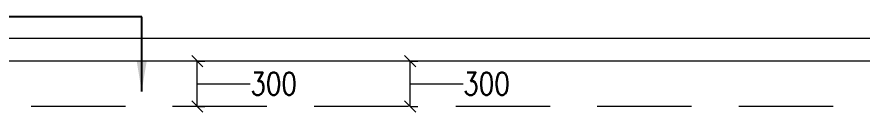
# Model space of a CAD drawing. Header units: millimetres. Extents: x -586673698 to -573385747, y -389867798 to -389752240.
# Drawn here: x -586620689 to -586615090, y -389850609 to -389849980 of the extents above; entities that cross this region are included whole.
import ezdxf

# ---------------------------------------------------------------- set-up
doc = ezdxf.new("R2010")
doc.units = ezdxf.units.MM
doc.header["$LTSCALE"] = 100
doc.linetypes.add('( Hidden )', pattern=[0.375, 0.25, -0.125])
doc.layers.add('dim', color=11, linetype='Continuous', lineweight=13)
doc.layers.add('FOOTING', color=6, linetype='Continuous', lineweight=13)
doc.layers.add('DT-PL-SHAFT', color=230, linetype='Continuous')
doc.styles.add('Arial', font='arial.ttf')
doc.styles.add('combine', font='romanc.shx', dxfattribs={"width": 0.8})
doc.styles.add('simplex-0.8', font='simplex.shx', dxfattribs={"width": 0.8})
doc.dimstyles.new('75 ISO', dxfattribs={"dimtxt": 100, "dimasz": 75, "dimexe": 75, "dimexo": 0.7, "dimgap": 0.4, "dimtad": 0, "dimtoh": 1, "dimdec": 0, "dimdsep": 46, "dimtxsty": 'combine', "dimblk": 'OBLIQUE', "dimcen": 0, "dimclrd": 11, "dimclre": 2, "dimclrt": 4, "dimadec": 1, "dimazin": 2, "dimtfac": 1, "dimtdec": 0, "dimtmove": 2, "dimatfit": 3, "dimldrblk": 'OBLIQUE', "dimfxl": 0, "dimtolj": 1, "dimtzin": 0, "dimlwd": -1, "dimlwe": -1, "dimarcsym": 0})
doc.dimstyles.new('V Mts', dxfattribs={"dimtxt": 150, "dimasz": 75, "dimexe": 0.1, "dimexo": 0, "dimgap": 0.01, "dimtad": 1, "dimdec": 0, "dimzin": 3, "dimdsep": 46, "dimtxsty": 'Arial', "dimsah": 1, "dimcen": 0.09375, "dimdle": 0.01, "dimclrd": 8, "dimclre": 8, "dimclrt": 256, "dimadec": 0, "dimazin": 0, "dimtfac": 0.7, "dimtdec": 3, "dimtofl": 0, "dimtmove": 2, "dimatfit": 3, "dimfxl": 0, "dimfrac": 1, "dimtolj": 1, "dimtzin": 0, "dimarcsym": 0})

# ---------------------------------------------------------------- blocks, each defined once
blk = doc.blocks.new('_Oblique')
at = {"color": 0, "linetype": 'ByBlock', "lineweight": -2}
blk.add_line((-0.5, -0.5), (0.5, 0.5), dxfattribs=at)
blk = doc.blocks.new('*D572')
at = {"layer": 'Defpoints', "color": 0, "transparency": 16777216}
for p in [(-586618169.6, -389850271.6, 0.1), (-586618083.7, -389850271.6), (-586618169.6, -389850571.6, 0.1)]:
    blk.add_point(p, dxfattribs=at)
at = {"layer": 'dim', "color": 2, "transparency": 16777216}
for p, q in [((-586618084.4, -389850271.6), (-586618033.7, -389850271.6)), ((-586618084.4, -389850571.6), (-586618033.7, -389850571.6))]:
    blk.add_line(p, q, dxfattribs=at)
at = {"layer": 'dim', "color": 11, "transparency": 16777216}
for p, q in [((-586618083.7, -389850571.6), (-586618083.7, -389850271.6)), ((-586618083.7, -389850421.6), (-586617733.5, -389850421.6)), ((-586617733.5, -389850421.6), (-586617732.7, -389850421.6))]:
    blk.add_line(p, q, dxfattribs=at)
at = {"layer": 'dim', "color": 11, "transparency": 16777216, "xscale": 75, "yscale": 75, "zscale": 75}
for p, rotation in [((-586618083.7, -389850271.6), 90), ((-586618083.7, -389850571.6), 270)]:
    blk.add_blockref('_Oblique', p, dxfattribs=dict(at, rotation=rotation))
at = {"layer": 'dim', "color": 4, "transparency": 16777216, "insert": (-586617578.1, -389850421.6), "char_height": 150, "attachment_point": 5, "style": 'simplex-0.8'}
blk.add_mtext('\\A1;300', dxfattribs=at)
blk = doc.blocks.new('*D574')
at = {"layer": 'Defpoints', "color": 0, "transparency": 16777216}
for p in [(-586619579.7, -389850271.6, 0.1), (-586619493.8, -389850271.6), (-586619579.7, -389850571.6, 0.1)]:
    blk.add_point(p, dxfattribs=at)
at = {"layer": 'dim', "color": 2, "transparency": 16777216}
for p, q in [((-586619494.5, -389850271.6), (-586619443.8, -389850271.6)), ((-586619494.5, -389850571.6), (-586619443.8, -389850571.6))]:
    blk.add_line(p, q, dxfattribs=at)
at = {"layer": 'dim', "color": 11, "transparency": 16777216}
for p, q in [((-586619493.8, -389850571.6), (-586619493.8, -389850271.6)), ((-586619493.8, -389850421.6), (-586619143.6, -389850421.6)), ((-586619143.6, -389850421.6), (-586619142.8, -389850421.6))]:
    blk.add_line(p, q, dxfattribs=at)
at = {"layer": 'dim', "color": 11, "transparency": 16777216, "xscale": 75, "yscale": 75, "zscale": 75}
for p, rotation in [((-586619493.8, -389850271.6), 90), ((-586619493.8, -389850571.6), 270)]:
    blk.add_blockref('_Oblique', p, dxfattribs=dict(at, rotation=rotation))
at = {"layer": 'dim', "color": 4, "transparency": 16777216, "insert": (-586618988.1, -389850421.6), "char_height": 150, "attachment_point": 5, "style": 'simplex-0.8'}
blk.add_mtext('\\A1;300', dxfattribs=at)

msp = doc.modelspace()

# ---------------------------------------------------------------- linework, layer by layer
at = {"layer": 'DT-PL-SHAFT', "color": 3, "linetype": '( Hidden )', "lineweight": 15, "ltscale": 25, "elevation": -1292.9}
msp.add_lwpolyline([(-586597469.8, -389850571.6), (-586628603.3, -389850571.6)], dxfattribs=at)
at = {"layer": 'FOOTING', "color": 3, "linetype": 'Continuous', "lineweight": 9, "ltscale": 0.8, "elevation": -1292.9}
for points in [[(-586597152.7, -389850121.6), (-586628903.3, -389850121.6)], [(-586597469.8, -389850271.6), (-586628603.3, -389850271.6)]]:
    msp.add_lwpolyline(points, dxfattribs=at)

# ---------------------------------------------------------------- dimensions: what is measured, and where the dimension line sits
at = {"layer": 'dim'}
for p1, p2, picture, middle in [((-586619579.7, -389850571.6, -28.5), (-586619579.7, -389850271.6, -28.5), '*D574', (-586619142.4, -389850421.6, -28.5)), ((-586618169.6, -389850571.6, -39.3), (-586618169.6, -389850271.6, -39.3), '*D572', (-586617732.3, -389850421.6, -39.3))]:
    dim = msp.add_aligned_dim(p1=p1, p2=p2, distance=-85.9, dimstyle='75 ISO', override={"dimtxt": 150, "dimexe": 50, "dimtxsty": 'simplex-0.8', "dimtmove": 1, "dimfxl": 0.7, "dimfxlon": 1}, dxfattribs=at)
    dim.commit()
    dim.dimension.update_dxf_attribs({"geometry": picture, "text_midpoint": middle})

# ---------------------------------------------------------------- leaders
at = {"layer": 'DT-PL-SHAFT', "color": 1, "lineweight": 15, "ltscale": 5}
msp.add_leader([(-586619862.4, -389850472.9, -1292.9), (-586619862.4, -389849979.9, -1292.9), (-586621127, -389849979.9, -1292.9)], dimstyle='V Mts', override={"dimasz": 200, "dimgap": 0.01, "dimtad": 0, "dimclrd": 5}, dxfattribs=at)

doc.saveas('drawing.dxf')
